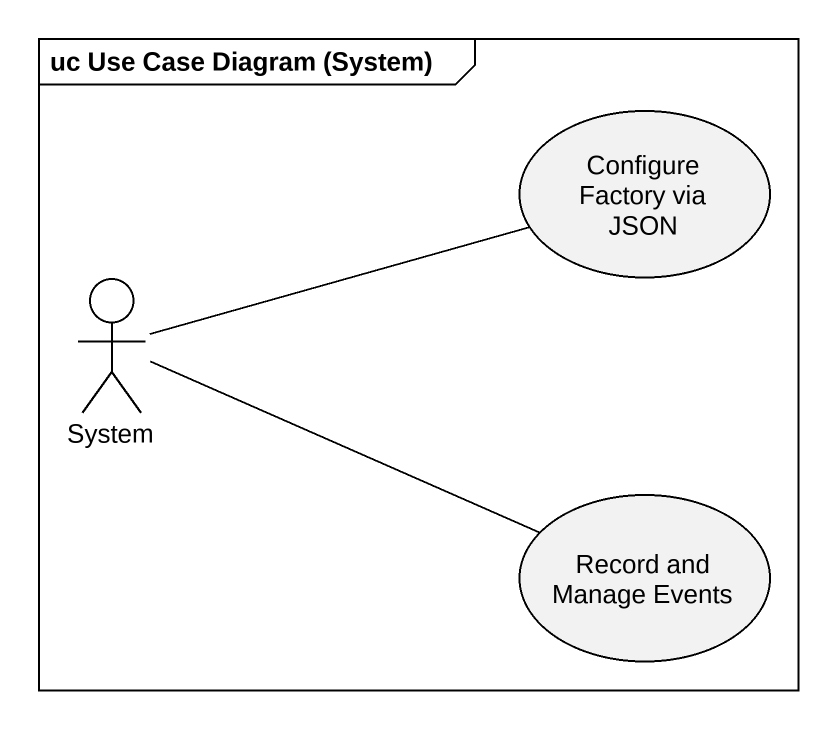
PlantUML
@startuml
mainframe uc Use Case Diagram (System)
usecase "Configure Factory via JSON" as Configure_Factory_via_JSON
actor System
usecase "Record and Manage Events" as Record_and_Manage_Events
System -right- Configure_Factory_via_JSON
System -right- Record_and_Manage_Events
@enduml
